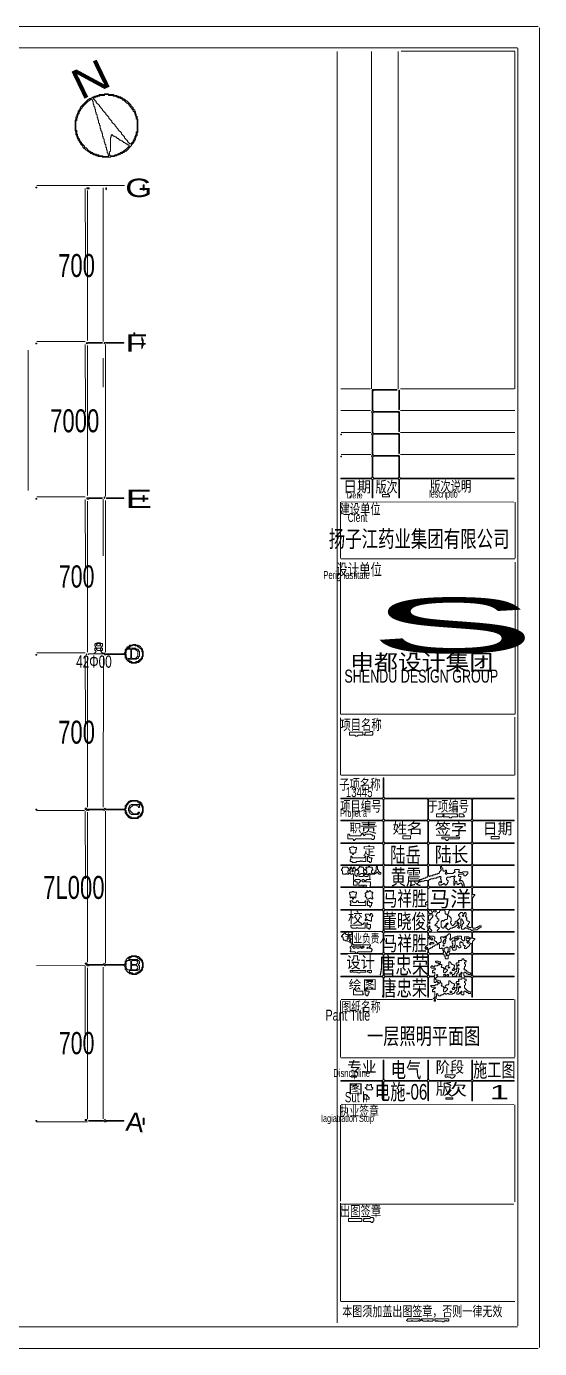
# Model space of a CAD drawing. Extents: x 67 to 3049, y 50 to 1736.
# Drawn here: x 2394 to 3049, y 50 to 1736 of the extents above; entities that cross this region are included whole.
import ezdxf

# ---------------------------------------------------------------- set-up
doc = ezdxf.new("R2010")
doc.units = 0
for name, color, linetype, lineweight in [('OCR_TEXT', 6, 'Continuous', 0), ('TEXT_FALLBACK_OUTLINE', 2, 'Continuous', 0), ('TRACE_CURVE', 6, 'Continuous', 0), ('TRACE_STRAIGHT', 5, 'Continuous', 0), ('TRACE_TEXT_SYMBOL', 6, 'Continuous', 0)]:
    doc.layers.add(name, color=color, linetype=linetype, lineweight=lineweight)
doc.styles.add('wqy-unicode', font='wqy-unicode.lff')

msp = doc.modelspace()

# ---------------------------------------------------------------- linework, layer by layer
at = {"layer": 'TEXT_FALLBACK_OUTLINE', "color": 2}
msp.add_lwpolyline([(2828, 634), (2828, 632), (2827, 631), (2826, 631), (2826, 630), (2827, 629), (2827, 628), (2826, 627), (2826, 626), (2827, 626), (2828, 625), (2828, 623), (2830, 623), (2831, 624), (2832, 624), (2833, 625), (2835, 623), (2836, 624), (2836, 625), (2835, 626), (2835, 630), (2836, 631), (2836, 632), (2834, 632), (2832, 634), (2830, 632)], close=True, dxfattribs=at)
at = {"layer": 'TRACE_CURVE', "color": 6}
for points in [[(2494, 1650), (2493, 1649), (2487, 1649), (2486, 1648), (2484, 1648), (2483, 1647), (2481, 1647), (2480, 1646), (2479, 1646), (2478, 1645), (2477, 1645), (2476, 1644), (2475, 1644), (2474, 1643), (2473, 1643), (2463, 1633), (2463, 1632), (2462, 1631), (2462, 1630), (2460, 1628), (2460, 1626), (2459, 1625), (2459, 1624), (2458, 1623), (2458, 1621), (2457, 1620), (2457, 1617), (2456, 1616), (2456, 1603), (2457, 1602), (2457, 1598), (2458, 1597), (2458, 1595), (2459, 1594), (2459, 1593), (2460, 1592), (2460, 1591), (2461, 1590), (2461, 1589), (2463, 1587), (2463, 1586), (2466, 1583), (2466, 1582), (2470, 1578), (2471, 1578), (2473, 1576), (2474, 1576), (2476, 1574), (2477, 1574), (2478, 1573), (2479, 1573), (2480, 1572), (2482, 1572), (2483, 1571), (2485, 1571), (2486, 1570), (2490, 1570), (2491, 1569), (2501, 1569), (2502, 1570), (2506, 1570), (2507, 1571), (2509, 1571), (2510, 1572)], [(2464, 1587), (2464, 1588), (2462, 1590), (2462, 1591), (2461, 1592), (2461, 1593), (2460, 1594), (2460, 1595), (2459, 1596), (2459, 1598), (2458, 1599), (2458, 1603), (2457, 1604), (2457, 1615), (2458, 1616), (2458, 1619), (2459, 1620), (2459, 1622), (2460, 1623), (2460, 1624), (2461, 1625), (2461, 1627), (2463, 1629), (2463, 1630), (2465, 1632), (2465, 1633), (2473, 1641), (2474, 1641), (2476, 1643)], [(2476, 1643), (2477, 1643), (2478, 1642), (2478, 1641), (2479, 1640), (2479, 1637), (2480, 1636), (2480, 1634), (2481, 1633), (2481, 1631), (2482, 1630), (2482, 1627), (2483, 1626), (2483, 1624), (2484, 1623), (2484, 1620), (2485, 1619), (2485, 1617), (2486, 1616), (2486, 1613), (2487, 1612), (2487, 1610), (2488, 1609), (2488, 1606), (2489, 1605), (2489, 1603), (2490, 1602), (2490, 1600), (2491, 1599), (2491, 1596), (2492, 1595), (2492, 1593), (2493, 1592), (2493, 1589), (2494, 1588), (2494, 1586), (2495, 1585), (2495, 1582), (2496, 1581), (2496, 1579), (2497, 1578), (2497, 1575), (2498, 1574), (2498, 1572), (2499, 1571), (2498, 1570), (2492, 1570), (2491, 1571), (2487, 1571), (2486, 1572), (2484, 1572), (2483, 1573), (2481, 1573), (2480, 1574), (2479, 1574), (2478, 1575), (2477, 1575), (2475, 1577), (2474, 1577), (2470, 1581), (2469, 1581), (2468, 1582), (2468, 1583), (2464, 1587)], [(2483, 1639), (2483, 1640), (2479, 1644), (2480, 1645), (2481, 1645), (2482, 1646), (2484, 1646), (2485, 1647), (2487, 1647), (2488, 1648), (2493, 1648)], [(2493, 1648), (2494, 1649), (2498, 1649), (2499, 1648), (2504, 1648), (2505, 1647), (2508, 1647), (2509, 1646), (2510, 1646), (2511, 1645), (2513, 1645), (2514, 1644), (2515, 1644), (2517, 1642), (2518, 1642), (2522, 1638), (2523, 1638), (2525, 1636), (2525, 1635), (2529, 1631), (2529, 1630), (2530, 1629), (2530, 1628), (2532, 1626), (2532, 1624), (2533, 1623), (2533, 1622), (2534, 1621), (2534, 1618), (2535, 1617), (2535, 1602), (2534, 1601), (2534, 1598), (2533, 1597), (2533, 1596), (2532, 1595), (2532, 1593), (2531, 1592), (2531, 1591), (2530, 1590), (2530, 1589), (2527, 1586), (2526, 1586), (2523, 1589), (2523, 1590), (2519, 1594), (2519, 1595), (2515, 1599), (2515, 1600), (2511, 1604), (2511, 1605), (2507, 1609), (2507, 1610), (2503, 1614), (2503, 1615), (2499, 1619), (2499, 1620), (2495, 1624), (2495, 1625), (2491, 1629), (2491, 1630), (2487, 1634), (2487, 1635), (2483, 1639)], [(2510, 1572), (2512, 1572), (2513, 1573), (2514, 1573), (2515, 1574), (2516, 1574), (2517, 1575), (2518, 1575), (2520, 1577), (2521, 1577), (2528, 1584), (2528, 1585), (2531, 1588), (2531, 1589), (2532, 1590), (2532, 1591), (2533, 1592), (2533, 1594), (2534, 1595), (2534, 1596), (2535, 1597), (2535, 1600), (2536, 1601), (2536, 1617), (2535, 1618), (2535, 1621), (2534, 1622), (2534, 1624), (2533, 1625), (2533, 1627), (2532, 1628), (2532, 1629), (2530, 1631), (2530, 1632), (2527, 1635), (2527, 1636), (2522, 1641), (2521, 1641), (2519, 1643), (2518, 1643), (2516, 1645), (2515, 1645), (2514, 1646), (2512, 1646), (2511, 1647), (2510, 1647), (2509, 1648), (2506, 1648), (2505, 1649), (2499, 1649), (2498, 1650), (2494, 1650)], [(2849, 778), (2849, 753), (2848, 752), (2795, 752), (2795, 751), (2848, 751), (2849, 750), (2849, 725), (2848, 724), (2795, 724), (2795, 723), (2848, 723), (2849, 722), (2849, 696), (2848, 695), (2795, 695), (2795, 694), (2848, 694), (2849, 693), (2849, 668), (2848, 667), (2795, 667), (2795, 666), (2818, 666), (2819, 665), (2819, 664), (2816, 661), (2814, 661), (2813, 662), (2813, 664), (2811, 664), (2811, 662), (2810, 661), (2809, 662), (2809, 664), (2807, 664), (2807, 663), (2808, 662), (2807, 661), (2806, 661), (2804, 663), (2804, 664), (2797, 664), (2797, 662), (2796, 661), (2796, 660), (2797, 659), (2797, 656), (2798, 655), (2801, 655), (2802, 656), (2803, 655), (2805, 655), (2806, 656), (2807, 656), (2808, 655), (2809, 655), (2810, 656), (2811, 655), (2811, 648), (2812, 647), (2811, 646), (2811, 641), (2816, 641)], [(3016, 752), (2851, 752), (2850, 753), (2850, 778), (2849, 778)], [(2963, 569), (2966, 572), (2966, 573), (2964, 573), (2963, 574), (2963, 580), (2964, 581), (3016, 581), (3016, 582), (2964, 582), (2963, 583), (2964, 584), (2969, 584), (2971, 586), (2972, 586), (2974, 588), (2974, 589), (2972, 589), (2971, 588), (2970, 588), (2969, 587), (2968, 587), (2967, 586), (2964, 586), (2963, 587), (2963, 608), (2964, 609), (3016, 609), (3016, 610), (2964, 610), (2963, 611), (2963, 625), (2966, 628), (2966, 629), (2964, 629), (2963, 630), (2963, 637), (2964, 638), (3016, 638), (3016, 639), (2964, 639), (2963, 640), (2963, 665), (2964, 666), (3016, 666), (3016, 667), (2964, 667), (2963, 668), (2963, 693), (2964, 694), (3016, 694), (3016, 695), (2964, 695), (2963, 696), (2963, 722), (2964, 723), (3016, 723), (3016, 724), (2964, 724), (2963, 725), (2963, 750), (2964, 751), (3016, 751), (3016, 752)], [(2816, 641), (2816, 645), (2814, 645), (2813, 646), (2813, 647), (2814, 648), (2819, 648), (2820, 647), (2820, 646), (2818, 644), (2818, 641), (2819, 640), (2818, 639), (2795, 639), (2795, 638), (2848, 638), (2849, 637), (2849, 611), (2848, 610), (2795, 610), (2795, 609), (2848, 609), (2849, 608), (2849, 583), (2848, 582), (2795, 582), (2795, 581), (2799, 581), (2800, 580), (2798, 578), (2797, 578), (2797, 577), (2796, 576), (2796, 575), (2797, 575), (2798, 574), (2798, 572), (2799, 571), (2800, 571), (2801, 570), (2803, 570), (2803, 572), (2804, 573), (2804, 574), (2805, 575), (2806, 575), (2807, 574), (2807, 573), (2808, 572), (2807, 571), (2806, 571), (2806, 570), (2807, 570), (2808, 569), (2808, 568), (2809, 567), (2809, 564), (2807, 562), (2807, 561), (2808, 560), (2808, 558), (2807, 557), (2807, 556), (2813, 556)], [(2920, 651), (2921, 652), (2922, 652), (2923, 651), (2922, 650), (2922, 649), (2923, 648), (2923, 646), (2922, 645), (2921, 645), (2920, 644), (2920, 642), (2921, 641), (2923, 641), (2924, 642), (2925, 642), (2926, 643), (2927, 643), (2928, 642), (2928, 641), (2929, 641), (2931, 643), (2931, 644), (2932, 645), (2932, 647), (2931, 647), (2930, 648), (2930, 650), (2931, 651), (2935, 651), (2936, 652), (2939, 652), (2940, 651), (2939, 650), (2939, 649), (2940, 648), (2940, 647), (2939, 646), (2939, 641), (2940, 641), (2940, 642), (2941, 643), (2941, 645), (2942, 646), (2943, 645), (2943, 643), (2944, 642), (2945, 642), (2946, 643), (2947, 643), (2948, 644), (2950, 642), (2950, 641), (2951, 640), (2950, 639), (2908, 639), (2907, 640), (2907, 647), (2908, 648), (2909, 648), (2910, 649), (2913, 649), (2914, 650), (2917, 650)], [(2917, 650), (2918, 651), (2920, 651)], [(2919, 582), (2918, 583), (2921, 586), (2920, 587), (2919, 587), (2918, 588), (2918, 589), (2916, 589), (2915, 590), (2918, 593), (2918, 594), (2920, 596), (2920, 598), (2919, 598), (2918, 599), (2918, 600), (2916, 602), (2917, 603), (2917, 604), (2919, 606), (2921, 606), (2921, 608)], [(2921, 608), (2922, 609), (2927, 609), (2928, 608), (2928, 605), (2929, 604), (2930, 604), (2932, 602), (2931, 601), (2931, 598), (2930, 597), (2928, 597), (2926, 595), (2925, 596), (2924, 596), (2924, 595), (2923, 594), (2923, 588), (2925, 586), (2926, 586), (2927, 587), (2927, 588), (2928, 589), (2929, 588), (2929, 586), (2930, 586), (2932, 584), (2933, 584), (2935, 586), (2937, 586), (2938, 587), (2939, 587), (2940, 588), (2941, 588), (2943, 590), (2944, 590), (2945, 589), (2945, 588), (2944, 587), (2945, 586), (2946, 586), (2947, 587), (2947, 589), (2948, 590), (2948, 597), (2949, 598), (2950, 597), (2950, 596), (2951, 595), (2951, 594), (2952, 593), (2950, 591), (2950, 589), (2949, 588), (2949, 585), (2952, 585), (2954, 587), (2955, 586), (2957, 586), (2958, 585), (2960, 585), (2962, 583), (2961, 582), (2919, 582)], [(2916, 494), (2915, 495), (2917, 497), (2916, 498), (2917, 499), (2917, 502), (2918, 503), (2919, 502), (2919, 501), (2920, 500), (2922, 500), (2923, 501), (2925, 501), (2927, 503), (2928, 503), (2929, 502), (2930, 502), (2931, 503), (2932, 503), (2933, 502), (2937, 502), (2938, 503), (2939, 503), (2941, 505), (2941, 506), (2942, 507), (2943, 507), (2943, 509), (2942, 510), (2943, 511), (2945, 511), (2946, 510), (2945, 509), (2945, 506), (2943, 504), (2943, 502), (2946, 502), (2946, 503), (2947, 504), (2950, 501), (2952, 501), (2952, 505), (2953, 506), (2954, 506), (2956, 504), (2957, 504), (2958, 503), (2961, 503), (2962, 502), (2962, 498), (2963, 498), (2963, 523), (2964, 524), (3016, 524), (3016, 525), (2964, 525), (2963, 526), (2963, 552), (2964, 553), (3016, 553), (3016, 554), (2964, 554), (2963, 555), (2963, 569)], [(2813, 556), (2814, 555), (2813, 554), (2795, 554), (2795, 553), (2803, 553), (2804, 554), (2818, 554), (2819, 553), (2848, 553), (2849, 552), (2849, 526), (2848, 525), (2795, 525), (2795, 524), (2848, 524), (2849, 523), (2849, 498), (2850, 498), (2850, 523), (2851, 524), (2905, 524), (2906, 523), (2906, 498), (2907, 498), (2907, 523), (2908, 524), (2914, 524), (2915, 523), (2915, 522), (2914, 521), (2914, 517), (2916, 517), (2917, 518), (2918, 518), (2919, 517), (2920, 517), (2921, 516), (2920, 515), (2919, 515), (2918, 514), (2916, 514), (2915, 513), (2910, 513), (2910, 512), (2911, 511), (2915, 511), (2916, 510), (2915, 509), (2914, 509), (2913, 508), (2912, 508), (2912, 505), (2913, 505), (2914, 506), (2915, 505), (2915, 498), (2914, 497), (2913, 497), (2915, 495), (2914, 494), (2914, 493), (2916, 493), (2916, 494)], [(2907, 552), (2908, 553), (2926, 553), (2927, 552), (2927, 551), (2928, 550), (2928, 548), (2929, 547), (2932, 547), (2932, 551), (2934, 553), (2961, 553), (2962, 552), (2962, 529), (2961, 528), (2960, 529), (2959, 529), (2958, 530), (2957, 530), (2956, 531), (2956, 532), (2955, 532), (2954, 533), (2953, 533), (2952, 534), (2953, 535), (2953, 537), (2954, 538), (2954, 540), (2953, 541), (2953, 542), (2954, 543), (2955, 543), (2955, 545), (2953, 545), (2952, 546), (2952, 547), (2950, 547), (2950, 546), (2949, 545), (2945, 545), (2945, 544), (2946, 543), (2945, 542), (2943, 542), (2942, 541), (2942, 539), (2943, 539), (2944, 538), (2943, 537), (2943, 535), (2942, 534), (2940, 534), (2939, 535), (2939, 536), (2940, 537), (2940, 539), (2939, 539), (2938, 540), (2937, 540), (2934, 543), (2933, 543), (2933, 539), (2932, 538)], [(2932, 538), (2930, 538), (2928, 536), (2928, 535), (2927, 534), (2926, 535), (2926, 536), (2924, 536), (2923, 537), (2924, 538), (2924, 540), (2922, 540), (2921, 541), (2922, 542), (2922, 543), (2920, 543), (2919, 544), (2916, 544), (2916, 543), (2917, 542), (2919, 542), (2921, 540), (2920, 539), (2919, 539), (2918, 538), (2915, 538), (2914, 537), (2913, 537), (2912, 538), (2911, 538), (2910, 537), (2910, 536), (2911, 535), (2915, 535), (2916, 534), (2915, 533), (2914, 533), (2913, 532), (2912, 532), (2912, 529), (2913, 529), (2914, 530), (2915, 529), (2915, 526), (2914, 525), (2908, 525), (2907, 526), (2907, 552)]]:
    msp.add_lwpolyline(points, dxfattribs=at)
for points in [[(2502, 1597), (2503, 1598), (2505, 1596), (2506, 1596), (2507, 1595), (2508, 1595), (2510, 1593), (2511, 1593), (2513, 1591), (2514, 1591), (2515, 1590), (2516, 1590), (2518, 1588), (2519, 1588), (2521, 1586), (2522, 1586), (2523, 1585), (2524, 1585), (2525, 1584), (2525, 1583), (2520, 1578), (2519, 1578), (2517, 1576), (2516, 1576), (2515, 1575), (2514, 1575), (2513, 1574), (2512, 1574), (2511, 1573), (2510, 1573), (2509, 1572), (2507, 1572), (2506, 1571), (2501, 1571), (2500, 1572), (2500, 1576), (2501, 1577), (2501, 1594), (2502, 1595)], [(2836, 1273), (2835, 1272), (2835, 1247), (2836, 1246), (2834, 1244), (2835, 1243), (2835, 1219), (2836, 1218), (2834, 1216), (2835, 1215), (2835, 1191), (2836, 1190), (2834, 1188), (2835, 1187), (2835, 1161), (2834, 1160), (2795, 1160), (2795, 1159), (2834, 1159), (2835, 1158), (2835, 1135), (2836, 1135), (2836, 1158), (2837, 1159), (2868, 1159), (2869, 1158), (2869, 1135), (2870, 1135), (2870, 1158), (2871, 1159), (3016, 1159), (3016, 1160), (2871, 1160), (2870, 1161), (2870, 1188), (2869, 1189), (2837, 1189), (2836, 1190), (2836, 1215), (2837, 1216), (2868, 1216), (2869, 1215), (2869, 1191), (2870, 1192), (2870, 1216), (2869, 1217), (2837, 1217), (2836, 1218), (2836, 1243), (2837, 1244), (2868, 1244), (2869, 1243), (2869, 1219), (2870, 1220), (2870, 1244), (2869, 1245), (2837, 1245), (2836, 1246), (2836, 1271), (2837, 1272), (2867, 1272), (2866, 1273)], [(2836, 1187), (2837, 1188), (2868, 1188), (2869, 1187), (2869, 1161), (2868, 1160), (2837, 1160), (2836, 1161)], [(2850, 750), (2851, 751), (2905, 751), (2906, 750), (2906, 725), (2905, 724), (2851, 724), (2850, 725)], [(2907, 750), (2908, 751), (2961, 751), (2962, 750), (2962, 725), (2961, 724), (2908, 724), (2907, 725)], [(2850, 722), (2851, 723), (2905, 723), (2906, 722), (2906, 696), (2905, 695), (2851, 695), (2850, 696)], [(2907, 722), (2908, 723), (2961, 723), (2962, 722), (2962, 696), (2961, 695), (2908, 695), (2907, 696)], [(2850, 693), (2851, 694), (2905, 694), (2906, 693), (2906, 668), (2905, 667), (2851, 667), (2850, 668)], [(2907, 693), (2908, 694), (2961, 694), (2962, 693), (2962, 668), (2961, 667), (2908, 667), (2907, 668)], [(2804, 659), (2805, 660), (2806, 660), (2807, 659), (2807, 657), (2806, 656), (2805, 656), (2804, 657)], [(2809, 659), (2810, 660), (2811, 659), (2810, 658)], [(2813, 659), (2814, 660), (2817, 660), (2818, 659), (2818, 657), (2817, 656), (2816, 656), (2816, 653), (2815, 652), (2813, 654)], [(2820, 665), (2821, 666), (2830, 666), (2831, 665), (2830, 664), (2827, 664), (2827, 663), (2828, 662), (2827, 661), (2825, 661), (2824, 662), (2824, 663), (2823, 664), (2821, 664)], [(2824, 660), (2825, 661), (2826, 660), (2827, 660), (2828, 659), (2828, 657), (2826, 655), (2825, 656), (2825, 657), (2824, 658)], [(2841, 665), (2842, 666), (2848, 666), (2849, 665), (2849, 640), (2848, 639), (2833, 639), (2832, 640), (2833, 641), (2833, 645), (2827, 645), (2826, 646), (2828, 648), (2833, 648), (2832, 649), (2832, 654), (2833, 655), (2838, 655), (2839, 656), (2840, 656), (2840, 657), (2841, 658), (2844, 655), (2846, 655), (2846, 657), (2845, 657), (2843, 659), (2843, 660), (2842, 661), (2842, 664)], [(2831, 665), (2832, 666), (2840, 666), (2841, 665), (2840, 664), (2840, 660), (2839, 659), (2839, 658), (2837, 656), (2835, 656), (2834, 657), (2834, 659), (2835, 660), (2836, 660), (2836, 661), (2835, 662), (2835, 664), (2832, 664)], [(2850, 665), (2851, 666), (2905, 666), (2906, 665), (2906, 652), (2905, 651), (2904, 651), (2903, 650), (2901, 650), (2900, 649), (2899, 649), (2898, 648), (2896, 648), (2895, 647), (2895, 646), (2896, 645), (2897, 645), (2898, 646), (2901, 646), (2902, 647), (2905, 647), (2906, 646), (2906, 640), (2905, 639), (2851, 639), (2850, 640)], [(2907, 665), (2908, 666), (2921, 666), (2922, 665), (2922, 662), (2923, 661), (2923, 660), (2921, 658), (2921, 657), (2920, 656), (2919, 656), (2918, 655), (2916, 655), (2915, 654), (2913, 654), (2912, 653), (2909, 653), (2908, 652), (2907, 653)], [(2923, 665), (2924, 666), (2961, 666), (2962, 665), (2962, 640), (2961, 639), (2953, 639), (2952, 640), (2953, 641), (2952, 642), (2952, 643), (2951, 644), (2951, 645), (2950, 646), (2950, 647), (2948, 647), (2947, 648), (2947, 649), (2948, 650), (2948, 652), (2946, 652), (2945, 653), (2945, 654), (2946, 655), (2950, 655), (2951, 656), (2952, 655), (2952, 653), (2954, 653), (2957, 656), (2957, 658), (2951, 658), (2950, 657), (2946, 657), (2945, 658), (2946, 659), (2946, 661), (2941, 661), (2940, 660), (2940, 659), (2941, 658), (2940, 657), (2939, 657), (2938, 656), (2931, 656), (2930, 657), (2930, 660), (2929, 660), (2928, 659), (2926, 659), (2925, 660), (2925, 662), (2924, 663), (2924, 664)], [(2820, 655), (2821, 656), (2823, 656), (2824, 655), (2824, 653), (2823, 652), (2819, 652), (2818, 653), (2818, 654), (2819, 655)], [(2820, 640), (2821, 641), (2823, 641), (2824, 640), (2823, 639), (2821, 639)], [(2822, 647), (2823, 648), (2824, 648), (2826, 646), (2825, 645), (2823, 645), (2822, 646)], [(2824, 640), (2825, 641), (2827, 641), (2828, 640), (2827, 639), (2825, 639)], [(2825, 654), (2826, 655), (2827, 654), (2828, 655), (2829, 655), (2830, 654), (2830, 653), (2829, 652), (2826, 652), (2825, 653)], [(2830, 655), (2831, 656), (2832, 656), (2833, 655), (2832, 654), (2831, 654)], [(2922, 645), (2923, 646), (2924, 645), (2923, 644)], [(2928, 656), (2929, 657), (2930, 657), (2931, 656), (2930, 655), (2929, 655)], [(2939, 652), (2940, 653), (2941, 652), (2940, 651)], [(2946, 647), (2947, 648), (2948, 647), (2947, 646)], [(2850, 637), (2851, 638), (2905, 638), (2906, 637), (2906, 621), (2904, 619), (2903, 619), (2903, 616), (2905, 616), (2906, 615), (2906, 611), (2905, 610), (2851, 610), (2850, 611)], [(2908, 638), (2961, 638), (2962, 637), (2962, 611), (2961, 610), (2907, 610), (2906, 611), (2906, 636)], [(2850, 608), (2851, 609), (2905, 609), (2906, 608), (2906, 591), (2905, 590), (2905, 588), (2906, 587), (2906, 583), (2905, 582), (2851, 582), (2850, 583)], [(2907, 608), (2908, 609), (2910, 609), (2911, 608), (2911, 607), (2912, 606), (2911, 605), (2908, 605), (2907, 606)], [(2913, 608), (2914, 609), (2916, 609), (2917, 608), (2916, 607), (2914, 607)], [(2933, 608), (2934, 609), (2961, 609), (2962, 608), (2962, 588), (2961, 587), (2959, 587), (2958, 588), (2957, 588), (2956, 589), (2958, 591), (2958, 592), (2959, 593), (2959, 594), (2958, 595), (2957, 595), (2956, 596), (2956, 597), (2955, 598), (2956, 599), (2956, 600), (2955, 600), (2954, 601), (2954, 602), (2955, 603), (2955, 605), (2954, 606), (2953, 606), (2953, 605), (2952, 604), (2950, 606), (2948, 606), (2945, 603), (2945, 602), (2946, 602), (2947, 601), (2947, 599), (2943, 595), (2942, 595), (2941, 594), (2941, 592), (2938, 589), (2936, 591), (2936, 592), (2935, 593), (2935, 594), (2936, 595), (2936, 599), (2933, 602), (2932, 602), (2931, 603), (2932, 604), (2932, 605), (2933, 606)], [(2907, 602), (2908, 603), (2912, 603), (2913, 602), (2912, 601), (2912, 600), (2908, 596), (2907, 597)], [(2907, 593), (2908, 594), (2909, 593), (2908, 592)], [(2929, 591), (2930, 592), (2931, 591), (2930, 590)], [(2930, 592), (2931, 593), (2932, 592), (2931, 591)], [(2943, 593), (2944, 594), (2945, 593), (2944, 592)], [(2944, 592), (2945, 593), (2946, 592), (2945, 591)], [(2950, 602), (2951, 603), (2952, 602), (2951, 601)], [(2801, 580), (2802, 581), (2808, 581), (2809, 580), (2809, 578), (2808, 577), (2806, 577), (2805, 576), (2804, 577), (2804, 578), (2802, 578), (2801, 579)], [(2810, 581), (2811, 582), (2847, 582), (2849, 580), (2849, 555), (2848, 554), (2817, 554), (2816, 555), (2817, 556), (2834, 556), (2834, 557), (2835, 558), (2835, 559), (2833, 561), (2832, 560), (2831, 561), (2831, 562), (2832, 563), (2833, 563), (2833, 565), (2811, 565), (2810, 566)], [(2850, 580), (2851, 581), (2905, 581), (2906, 580), (2906, 565), (2904, 563), (2903, 563), (2903, 562), (2902, 561), (2904, 559), (2905, 560), (2906, 559), (2906, 555), (2905, 554), (2851, 554), (2850, 555)], [(2907, 588), (2908, 589), (2909, 588), (2908, 587)], [(2907, 585), (2908, 586), (2911, 583), (2910, 582), (2908, 582), (2907, 583)], [(2907, 580), (2908, 581), (2961, 581), (2962, 580), (2962, 574), (2961, 573), (2960, 574), (2959, 574), (2958, 575), (2953, 575), (2953, 571), (2952, 570), (2951, 570), (2948, 573), (2949, 574), (2949, 576), (2944, 576), (2943, 575), (2941, 575), (2940, 574), (2938, 574), (2935, 571), (2934, 572), (2934, 573), (2935, 574), (2935, 578), (2934, 579), (2933, 579), (2930, 576), (2928, 576), (2926, 574), (2925, 575), (2923, 575), (2922, 574), (2922, 573), (2923, 572), (2923, 569), (2922, 568), (2921, 568), (2920, 567), (2918, 567), (2917, 568), (2917, 569), (2916, 569), (2914, 571), (2914, 572), (2915, 573), (2915, 575), (2914, 575), (2913, 576), (2908, 576), (2907, 577)], [(2907, 574), (2908, 575), (2909, 574), (2909, 573), (2908, 572), (2907, 573)], [(2909, 573), (2910, 574), (2911, 574), (2912, 573), (2912, 572), (2911, 571)], [(2928, 589), (2929, 590), (2930, 589), (2929, 588)], [(2928, 574), (2929, 575), (2930, 574), (2929, 573)], [(2943, 573), (2944, 574), (2945, 574), (2946, 573), (2945, 572), (2944, 572)], [(2955, 573), (2956, 574), (2957, 573), (2959, 573), (2960, 572), (2958, 570), (2956, 570), (2955, 571)], [(2810, 562), (2811, 563), (2820, 563), (2821, 562), (2820, 561), (2818, 561), (2817, 560), (2816, 561), (2813, 561), (2812, 560)], [(2821, 561), (2822, 562), (2823, 561), (2822, 560)], [(2822, 562), (2823, 563), (2824, 563), (2825, 562), (2824, 561), (2823, 561)], [(2828, 561), (2829, 562), (2830, 561), (2829, 560)], [(2904, 561), (2905, 562), (2906, 561), (2905, 560)], [(2918, 565), (2919, 566), (2920, 566), (2921, 565), (2921, 560), (2923, 560), (2924, 561), (2925, 560), (2925, 558), (2926, 557), (2926, 555), (2925, 554), (2908, 554), (2907, 555), (2907, 559), (2908, 560), (2909, 560), (2910, 561), (2911, 561), (2913, 563), (2914, 563), (2916, 565)], [(2908, 566), (2909, 567), (2910, 566), (2909, 565)], [(2909, 567), (2910, 568), (2913, 568), (2914, 567), (2913, 566), (2910, 566)], [(2928, 572), (2929, 571), (2929, 570), (2928, 569), (2928, 567), (2927, 566), (2925, 568), (2926, 569), (2926, 570)], [(2925, 564), (2926, 565), (2927, 564), (2926, 563)], [(2929, 561), (2930, 562), (2931, 562), (2932, 561), (2932, 557), (2931, 556), (2931, 555), (2930, 554), (2929, 554), (2928, 555), (2928, 556), (2927, 557), (2927, 560), (2928, 561)], [(2947, 568), (2948, 569), (2949, 568), (2950, 568), (2951, 567), (2951, 565), (2952, 564), (2953, 564), (2954, 563), (2953, 562), (2953, 560), (2955, 560), (2959, 564), (2959, 565), (2961, 567), (2962, 566), (2962, 555), (2961, 554), (2934, 554), (2933, 555), (2933, 556), (2934, 557), (2934, 562), (2935, 563), (2937, 561), (2937, 560), (2938, 559), (2938, 558), (2941, 558), (2942, 559), (2942, 563), (2943, 564), (2946, 561), (2947, 561), (2948, 562), (2948, 563), (2947, 564)], [(2937, 569), (2938, 570), (2940, 570), (2941, 569), (2941, 565), (2940, 564), (2940, 562), (2939, 561), (2938, 562), (2938, 563), (2937, 564), (2938, 565), (2938, 566), (2937, 567)], [(2940, 572), (2941, 573), (2943, 573), (2944, 572), (2943, 571), (2941, 571)], [(2956, 568), (2957, 569), (2958, 569), (2959, 568), (2958, 567), (2957, 567)], [(2850, 552), (2851, 553), (2905, 553), (2906, 552), (2906, 526), (2905, 525), (2851, 525), (2850, 526)], [(2929, 552), (2930, 553), (2931, 552), (2930, 551)], [(2944, 539), (2945, 540), (2946, 539), (2945, 538)], [(2918, 524), (2949, 524), (2950, 523), (2950, 522), (2949, 521), (2945, 521), (2945, 520), (2946, 519), (2945, 518), (2943, 518), (2942, 517), (2942, 515), (2943, 515), (2944, 514), (2943, 513), (2943, 511), (2942, 510), (2940, 510), (2939, 511), (2939, 512), (2940, 513), (2940, 515), (2939, 515), (2938, 516), (2937, 516), (2934, 519), (2933, 519), (2933, 515), (2932, 514), (2930, 514), (2928, 512), (2928, 511), (2927, 510), (2925, 512), (2924, 512), (2923, 513), (2924, 514), (2924, 516), (2923, 516), (2922, 517), (2922, 519), (2920, 519), (2919, 520), (2917, 520), (2916, 521), (2916, 522)], [(2917, 526), (2918, 527), (2919, 526), (2918, 525)], [(2927, 534), (2928, 535), (2929, 534), (2930, 534), (2931, 533), (2931, 532), (2928, 529), (2927, 529), (2926, 530), (2926, 532), (2927, 533)], [(2926, 526), (2927, 527), (2928, 527), (2929, 526), (2928, 525), (2927, 525)], [(2930, 526), (2931, 527), (2932, 527), (2933, 526), (2932, 525), (2931, 525)], [(2932, 536), (2933, 537), (2934, 536), (2933, 535)], [(2934, 529), (2935, 530), (2936, 530), (2937, 529), (2936, 528), (2935, 528)], [(2942, 534), (2943, 535), (2945, 535), (2946, 534), (2945, 533), (2945, 530), (2943, 528), (2943, 526), (2942, 525), (2938, 525), (2937, 526), (2938, 527), (2939, 527), (2941, 529), (2941, 530), (2942, 531), (2943, 531), (2943, 533)], [(2939, 535), (2940, 534), (2940, 533), (2939, 532), (2938, 532), (2937, 533)], [(2946, 527), (2947, 528), (2949, 526), (2948, 525), (2947, 525), (2946, 526)], [(2948, 529), (2949, 530), (2950, 529), (2949, 528)], [(2952, 529), (2953, 530), (2954, 530), (2956, 528), (2957, 528), (2958, 527), (2960, 527), (2961, 528), (2962, 527), (2962, 526), (2961, 525), (2953, 525), (2952, 526)], [(2952, 523), (2953, 524), (2961, 524), (2962, 523), (2962, 505), (2961, 504), (2960, 505), (2959, 505), (2958, 506), (2957, 506), (2953, 510), (2953, 513), (2954, 514), (2954, 516), (2953, 517), (2953, 518), (2954, 519), (2955, 519), (2955, 521), (2953, 521), (2952, 522)], [(2927, 510), (2928, 511), (2929, 510), (2930, 510), (2931, 509), (2931, 508), (2928, 505), (2927, 505), (2926, 506), (2926, 508), (2927, 509)], [(2934, 505), (2935, 506), (2936, 506), (2937, 505), (2936, 504), (2935, 504)], [(2939, 511), (2940, 510), (2940, 509), (2939, 508), (2938, 508), (2937, 509)], [(2944, 515), (2945, 516), (2946, 515), (2945, 514)], [(2946, 511), (2947, 512), (2948, 511), (2947, 510)], [(2948, 505), (2949, 506), (2950, 505), (2949, 504)]]:
    msp.add_lwpolyline(points, close=True, dxfattribs=at)
at = {"layer": 'TRACE_STRAIGHT', "color": 5}
for p, q in [((68.1, 1735.9), (3046.9, 1735.9)), ((3048.6, 1734.1), (3048.6, 51.6)), ((138.1, 1708.7), (3020.6, 1708.7)), ((2790.4, 1704.1), (2790.4, 82.9)), ((2834, 1704), (2834, 1274)), ((2868, 1704), (2868, 1274)), ((2871.9, 1704.5), (3016.9, 1704.5)), ((3017, 1704), (3017, 1274)), ((3021, 1708), (3021, 79)), ((2407, 1533), (2519, 1533)), ((2469, 1529.1), (2469.1, 1442.9)), ((2471.7, 1335.4), (2471.7, 1526.6)), ((2492, 1530), (2492, 1334)), ((2407, 1334), (2469, 1334)), ((2395.9, 1322.9), (2395.9, 1144.1)), ((2469, 1330.4), (2469.1, 1244.1)), ((2471.7, 1137.9), (2471.7, 1329.1)), ((2494.7, 1330.4), (2494.7, 1136.6)), ((2492, 1313), (2492, 1276)), ((2795, 1274), (2833, 1274)), ((2871, 1274), (3016, 1274)), ((2795, 1246), (2833, 1246)), ((2871, 1246), (3017, 1246)), ((2795.6, 1218.1), (2833.1, 1218.1)), ((2871, 1218), (3017, 1218)), ((2795.6, 1189.9), (2833.1, 1189.9)), ((2871, 1190), (3017, 1190)), ((2407, 1136), (2469, 1136)), ((2469, 1132.9), (2469.1, 1046.6)), ((2471.7, 937.9), (2471.7, 1130.4)), ((2492, 1133), (2492, 1061)), ((2494.7, 937.9), (2494.7, 1131.6)), ((2795.6, 1129.6), (3015.6, 1129.5)), ((2794.4, 1057.9), (2794.4, 1129.1)), ((3017.3, 1057.9), (3017.3, 1129.1)), ((2794.4, 859.1), (2794.4, 1052.9)), ((2795, 1057), (3017, 1057)), ((3017.3, 859.1), (3017.3, 1052.9)), ((2407, 937), (2469, 937)), ((2469, 932.9), (2469.1, 847.9)), ((2471.7, 740.4), (2471.7, 932.9)), ((2492, 740.4), (2492.1, 932.9)), ((2794.4, 854.1), (2794.4, 781.6)), ((2795, 859), (3017, 859)), ((3017, 855), (3017, 781)), ((2795, 781), (3016, 781)), ((2406.9, 736.3), (2468.1, 736.3)), ((2469, 735.4), (2469.1, 649.1)), ((2471.7, 734.1), (2471.7, 542.9)), ((2494.7, 735.4), (2494.7, 541.6)), ((2406.9, 538.3), (2468.1, 538.4)), ((2469, 537.9), (2469, 451.6)), ((2471.7, 535.4), (2471.7, 342.9)), ((2492, 342.9), (2492, 536.6)), ((2794.4, 494.1), (2794.4, 421.6)), ((2795.6, 495.2), (2911.9, 495.1)), ((2918.1, 495.1), (3015.6, 495.1)), ((3017, 495), (3017, 422)), ((2795, 421), (3017, 421)), ((2794.4, 360.4), (2794.4, 237.9)), ((2795.6, 361.6), (3015.6, 361.5)), ((3017, 361), (3017, 237)), ((2406.9, 339.3), (2471.9, 339.2)), ((2794.4, 235.4), (2794.4, 110.4)), ((2795.6, 234.4), (3015.6, 234.3)), ((2795, 110), (3017, 110)), ((93.1, 77.7), (3020.6, 77.7)), ((68.1, 50.1), (3046.9, 50.1))]:
    msp.add_line(p, q, dxfattribs=at)
at = {"layer": 'TRACE_TEXT_SYMBOL', "color": 6}
for points in [[(2406, 1531), (2407, 1531), (2407, 1530), (2406, 1530)], [(2471, 1530), (2474, 1530), (2474, 1529), (2471, 1529)], [(2495, 1530), (2496, 1530), (2496, 1528), (2495, 1528)], [(2543, 1534), (2544, 1534), (2544, 1527), (2543, 1527)], [(2406, 1332), (2407, 1332), (2407, 1331), (2406, 1331)], [(2471, 1333), (2470, 1332), (2471, 1331), (2472, 1332), (2491, 1332), (2490, 1333), (2473, 1333), (2472, 1332)], [(2494, 1333), (2493, 1332), (2493, 1331), (2495, 1333), (2496, 1332), (2518, 1332), (2518, 1333)], [(2531, 1345), (2532, 1345), (2532, 1344), (2531, 1344)], [(2541, 1340), (2541, 1336), (2542, 1335), (2542, 1330), (2541, 1329), (2541, 1325), (2541, 1326), (2542, 1327), (2542, 1328), (2543, 1329), (2543, 1336), (2542, 1337), (2542, 1338), (2541, 1339)], [(2869, 1272), (2869, 1247), (2870, 1248), (2870, 1272)], [(2795, 1216), (2796, 1216), (2796, 1215), (2795, 1215)], [(2795, 1188), (2796, 1188), (2796, 1187), (2795, 1187)], [(2406, 1134), (2407, 1134), (2407, 1133), (2406, 1133)], [(2471, 1135), (2471, 1134), (2472, 1133), (2473, 1133), (2474, 1134), (2490, 1134), (2491, 1135)], [(2493, 1136), (2493, 1135), (2494, 1134), (2494, 1135)], [(2496, 1135), (2496, 1134), (2518, 1134), (2518, 1135)], [(2543, 1138), (2544, 1138), (2544, 1130), (2543, 1130)], [(2807, 1137), (2808, 1137), (2808, 1135), (2807, 1135)], [(2818, 1139), (2819, 1139), (2819, 1138), (2818, 1138)], [(2855, 1141), (2855, 1140), (2854, 1139), (2848, 1139), (2848, 1136), (2857, 1136), (2857, 1138), (2856, 1139), (2856, 1140)], [(2485, 949), (2487, 949), (2489, 947), (2488, 946), (2484, 946), (2483, 947)], [(2529, 946), (2530, 947), (2532, 947), (2533, 946), (2535, 946), (2536, 945), (2537, 945), (2541, 941), (2541, 939), (2542, 938), (2542, 933), (2541, 932), (2541, 931), (2536, 926), (2534, 926), (2533, 925), (2529, 925), (2528, 926), (2527, 926), (2526, 927), (2525, 927), (2524, 928), (2525, 929), (2534, 929), (2535, 930), (2536, 930), (2537, 931), (2537, 932), (2538, 933), (2538, 939), (2537, 940), (2537, 941), (2536, 942), (2534, 942), (2533, 943), (2526, 943), (2525, 944), (2527, 946)], [(2406, 935), (2407, 935), (2407, 934), (2406, 934)], [(2471, 936), (2470, 935), (2471, 935)], [(2483, 942), (2484, 943), (2488, 943), (2489, 942), (2489, 941), (2488, 940), (2485, 940)], [(2523, 942), (2526, 942), (2527, 941), (2527, 931), (2526, 930), (2524, 930), (2523, 929), (2522, 930), (2522, 931), (2521, 932), (2521, 935), (2520, 936), (2521, 937), (2521, 940)], [(2523, 943), (2524, 944), (2525, 943), (2524, 942)], [(2528, 941), (2529, 942), (2532, 942), (2533, 941), (2534, 941), (2536, 939), (2536, 933), (2533, 930), (2529, 930), (2528, 931)], [(2806, 836), (2806, 832), (2813, 832), (2814, 831), (2816, 831), (2817, 832), (2823, 832), (2823, 836)], [(2833, 837), (2832, 836), (2826, 836), (2826, 834), (2825, 833), (2825, 832), (2835, 832), (2836, 833), (2836, 836), (2835, 837)], [(2527, 749), (2526, 748), (2525, 748), (2521, 744), (2521, 743), (2520, 742), (2520, 739), (2519, 738), (2495, 738), (2494, 739), (2492, 737), (2491, 738), (2473, 738), (2472, 737), (2470, 739), (2469, 739), (2469, 738), (2471, 736), (2472, 737), (2473, 736), (2474, 737), (2492, 737), (2493, 736), (2495, 738), (2496, 737), (2519, 737), (2520, 736), (2520, 733), (2521, 732), (2521, 731), (2525, 727), (2526, 727), (2527, 726), (2536, 726), (2538, 728), (2539, 728), (2541, 730), (2541, 731), (2542, 732), (2542, 733), (2543, 734), (2543, 741), (2542, 742), (2542, 743), (2541, 744), (2541, 745), (2539, 747), (2538, 747), (2537, 748), (2536, 748), (2535, 749)], [(2406, 738), (2407, 738), (2407, 737), (2406, 737)], [(2917, 732), (2917, 728), (2924, 728), (2925, 729), (2926, 728), (2933, 728), (2934, 727), (2936, 727), (2937, 728), (2944, 728), (2944, 730), (2943, 731), (2944, 732)], [(2925, 730), (2926, 731), (2927, 730), (2926, 729)], [(2946, 732), (2946, 728), (2952, 728), (2953, 729), (2951, 731), (2951, 732)], [(2804, 706), (2804, 700), (2810, 700), (2811, 699), (2811, 698), (2812, 698), (2814, 700), (2834, 700), (2835, 699), (2837, 699), (2837, 700), (2838, 701), (2838, 704), (2836, 704), (2835, 705), (2834, 705), (2833, 706), (2826, 706), (2826, 705), (2825, 704), (2824, 705), (2824, 706), (2821, 706), (2821, 705), (2820, 704), (2807, 704), (2806, 705), (2806, 706)], [(2874, 704), (2874, 700), (2884, 700), (2884, 704)], [(2924, 702), (2924, 700), (2928, 700), (2930, 698), (2931, 698), (2933, 700), (2946, 700), (2946, 701), (2947, 702)], [(2987, 703), (2987, 700), (2997, 700), (2997, 703)], [(2809, 690), (2808, 689), (2807, 689), (2806, 688), (2806, 687), (2807, 686), (2807, 682), (2809, 682), (2810, 681), (2810, 680), (2811, 680), (2811, 681), (2812, 682), (2814, 682), (2814, 686), (2815, 687), (2815, 689), (2812, 689), (2811, 690)], [(2808, 678), (2808, 674), (2807, 673), (2807, 671), (2809, 671), (2810, 670), (2814, 670), (2815, 671), (2819, 671), (2820, 672), (2821, 671), (2822, 672), (2823, 671), (2827, 671), (2827, 678), (2826, 678), (2826, 677), (2825, 676), (2810, 676), (2809, 677), (2809, 678)], [(2829, 678), (2829, 672), (2830, 671), (2831, 671), (2832, 670), (2833, 670), (2834, 671), (2834, 674), (2835, 675), (2834, 676), (2832, 676), (2830, 678)], [(2810, 633), (2809, 632), (2807, 632), (2806, 631), (2806, 630), (2807, 629), (2807, 625), (2808, 625), (2809, 626), (2810, 625), (2810, 623), (2811, 623), (2811, 625), (2812, 626), (2813, 625), (2814, 625), (2814, 629), (2815, 630), (2815, 632), (2812, 632), (2811, 633)], [(2807, 621), (2807, 620), (2808, 619), (2808, 617), (2807, 616), (2807, 615), (2827, 615), (2827, 621), (2826, 621), (2826, 620), (2825, 619), (2818, 619), (2817, 620), (2817, 621), (2815, 621), (2815, 620), (2814, 619), (2811, 619), (2810, 620), (2810, 621)], [(2829, 621), (2829, 615), (2831, 615), (2832, 614), (2832, 613), (2833, 613), (2833, 614), (2834, 615), (2834, 617), (2835, 618), (2835, 619), (2832, 619), (2831, 620), (2831, 621)], [(2825, 593), (2823, 591), (2822, 591), (2821, 590), (2808, 590), (2808, 588), (2809, 587), (2809, 586), (2815, 586), (2816, 587), (2817, 586), (2826, 586), (2826, 593)], [(2833, 605), (2833, 603), (2832, 602), (2831, 603), (2831, 604), (2827, 604), (2826, 603), (2827, 602), (2827, 601), (2828, 600), (2827, 599), (2827, 598), (2826, 597), (2826, 596), (2827, 596), (2828, 597), (2829, 597), (2830, 596), (2832, 596), (2833, 595), (2834, 595), (2834, 600), (2835, 601), (2836, 601), (2836, 602), (2835, 603), (2835, 604), (2834, 605)], [(2828, 593), (2828, 586), (2830, 586), (2831, 585), (2832, 585), (2832, 586), (2833, 587), (2833, 591), (2830, 591), (2829, 592), (2829, 593)], [(2528, 551), (2527, 550), (2526, 550), (2525, 549), (2524, 549), (2521, 546), (2521, 545), (2520, 544), (2520, 541), (2519, 540), (2496, 540), (2495, 539), (2493, 541), (2492, 540), (2472, 540), (2470, 542), (2469, 541), (2472, 538), (2473, 538), (2474, 539), (2491, 539), (2492, 540), (2494, 538), (2495, 539), (2518, 539), (2520, 537), (2520, 534), (2521, 533), (2521, 532), (2524, 529), (2525, 529), (2526, 528), (2528, 528), (2529, 527), (2534, 527), (2535, 528), (2536, 528), (2537, 529), (2538, 529), (2542, 533), (2542, 535), (2543, 536), (2543, 542), (2542, 543), (2542, 545), (2540, 547), (2540, 548), (2539, 548), (2537, 550), (2535, 550), (2534, 551)], [(2523, 545), (2526, 545), (2527, 544), (2527, 534), (2526, 533), (2523, 533), (2521, 535), (2521, 538), (2520, 539), (2521, 540), (2521, 543)], [(2528, 549), (2529, 550), (2533, 550), (2534, 549), (2535, 549), (2536, 548), (2537, 548), (2541, 544), (2541, 543), (2542, 542), (2542, 537), (2541, 536), (2541, 534), (2537, 530), (2536, 530), (2535, 529), (2534, 529), (2533, 528), (2530, 528), (2529, 529), (2527, 529), (2525, 531), (2526, 532), (2535, 532), (2536, 533), (2537, 533), (2538, 534), (2538, 538), (2537, 539), (2537, 540), (2538, 541), (2538, 544), (2537, 545), (2536, 545), (2535, 546), (2525, 546), (2524, 547), (2525, 548), (2526, 548), (2527, 549)], [(2528, 544), (2529, 545), (2534, 545), (2536, 543), (2536, 542), (2534, 540), (2529, 540), (2528, 541)], [(2528, 538), (2529, 539), (2534, 539), (2536, 537), (2536, 535), (2534, 533), (2529, 533), (2528, 534)], [(2807, 532), (2807, 530), (2809, 530), (2810, 531), (2811, 530), (2816, 530), (2817, 529), (2819, 529), (2820, 530), (2827, 530), (2827, 532)], [(2829, 532), (2829, 531), (2830, 530), (2831, 530), (2832, 529), (2833, 529), (2834, 530), (2834, 532)], [(2811, 508), (2811, 501), (2823, 501), (2824, 502), (2823, 503), (2823, 506), (2815, 506), (2813, 508)], [(2826, 508), (2825, 507), (2826, 506), (2826, 501), (2827, 501), (2828, 500), (2829, 500), (2830, 501), (2830, 503), (2831, 504), (2831, 506), (2828, 506), (2827, 507), (2827, 508)], [(2827, 520), (2827, 519), (2836, 519), (2835, 520)], [(2827, 510), (2829, 510), (2829, 509), (2827, 509)], [(2834, 510), (2836, 510), (2836, 509), (2834, 509)], [(2849, 418), (2849, 393), (2848, 392), (2795, 392), (2795, 391), (2848, 391), (2849, 390), (2849, 367), (2850, 367), (2850, 390), (2851, 391), (2905, 391), (2906, 390), (2906, 367), (2907, 366), (2907, 390), (2908, 391), (2961, 391), (2962, 390), (2962, 366), (2963, 366), (2963, 390), (2964, 391), (3016, 391), (3016, 392), (2964, 392), (2963, 393), (2963, 418), (2962, 418), (2962, 393), (2961, 392), (2908, 392), (2907, 393), (2907, 418), (2906, 418), (2906, 393), (2905, 392), (2851, 392), (2850, 393), (2850, 418)], [(2809, 398), (2808, 397), (2809, 396), (2810, 396), (2811, 397), (2812, 396), (2815, 396), (2815, 398)], [(2928, 399), (2928, 396), (2930, 396), (2931, 397), (2932, 396), (2935, 396), (2936, 395), (2938, 395), (2939, 396), (2940, 396), (2940, 397), (2941, 398), (2941, 399)], [(2807, 387), (2807, 386), (2815, 386), (2815, 387), (2814, 387), (2813, 386), (2809, 386), (2808, 387)], [(2824, 374), (2824, 372), (2825, 371), (2825, 368), (2831, 368), (2831, 370), (2829, 372), (2829, 373), (2828, 373), (2827, 374)], [(2828, 387), (2828, 384), (2827, 383), (2826, 383), (2826, 382), (2827, 382), (2828, 381), (2828, 380), (2835, 380), (2835, 381), (2836, 382), (2836, 383), (2835, 383), (2834, 384), (2834, 387), (2833, 387), (2832, 386), (2830, 386), (2829, 387)], [(2929, 370), (2929, 368), (2938, 368), (2938, 370)], [(2406, 341), (2407, 341), (2407, 340), (2406, 340)], [(2469, 342), (2471, 342), (2471, 341), (2469, 341)], [(2494, 342), (2492, 340), (2491, 341), (2473, 341), (2474, 340), (2493, 340), (2494, 339), (2495, 339), (2496, 340), (2518, 340), (2518, 341), (2495, 341)], [(2543, 344), (2544, 344), (2544, 336), (2543, 336)], [(2805, 216), (2805, 212), (2822, 212), (2822, 216)], [(2833, 217), (2832, 216), (2824, 216), (2825, 215), (2824, 214), (2824, 212), (2833, 212), (2834, 211), (2836, 211), (2836, 212), (2837, 213), (2837, 216), (2836, 217)], [(2880, 88), (2880, 87), (2879, 86), (2880, 85), (2885, 85), (2886, 86), (2887, 85), (2893, 85), (2894, 86), (2895, 85), (2896, 85), (2898, 87), (2900, 85), (2905, 85), (2906, 86), (2907, 85), (2912, 85), (2913, 86), (2913, 88), (2898, 88), (2898, 87), (2897, 86), (2896, 87), (2896, 88)], [(2915, 88), (2915, 86), (2916, 85), (2917, 85), (2918, 86), (2919, 85), (2924, 85), (2925, 84), (2927, 84), (2927, 85), (2928, 86), (2929, 85), (2930, 86), (2931, 85), (2932, 85), (2933, 86), (2933, 88)]]:
    msp.add_lwpolyline(points, close=True, dxfattribs=at)
for points in [[(2484, 950), (2483, 949), (2482, 949), (2481, 948), (2481, 946), (2483, 944), (2482, 943), (2481, 943), (2481, 940), (2482, 940), (2483, 939), (2480, 936), (2473, 936), (2473, 935), (2474, 936), (2493, 936), (2494, 935), (2494, 934), (2495, 935), (2519, 935), (2520, 934), (2520, 931), (2521, 930), (2521, 929), (2524, 926), (2525, 926), (2526, 925), (2527, 925), (2528, 924), (2534, 924), (2535, 925), (2537, 925), (2539, 927), (2540, 927), (2540, 928), (2542, 930), (2542, 932), (2543, 933), (2543, 939), (2542, 940), (2542, 942), (2538, 946), (2537, 946), (2536, 947), (2534, 947), (2533, 948), (2530, 948), (2529, 947), (2526, 947), (2524, 945), (2523, 945), (2522, 944), (2522, 943), (2520, 941), (2520, 938), (2518, 936), (2496, 936), (2495, 935), (2493, 937), (2492, 936), (2489, 939), (2490, 940), (2491, 940), (2491, 943)], [(2491, 943), (2490, 943), (2489, 944), (2491, 946), (2491, 949), (2489, 949), (2488, 950), (2484, 950)], [(2527, 747), (2528, 748), (2535, 748), (2537, 746), (2538, 746), (2539, 745), (2538, 744), (2528, 744), (2527, 743), (2526, 743), (2526, 742), (2525, 741), (2525, 740), (2524, 739), (2524, 736), (2525, 735), (2525, 734), (2526, 733), (2526, 732), (2527, 732), (2528, 731), (2536, 731), (2538, 733), (2538, 734), (2537, 734), (2535, 732), (2530, 732), (2526, 736), (2526, 739), (2530, 743), (2534, 743), (2535, 742), (2536, 742), (2537, 741), (2537, 740), (2538, 740), (2538, 744), (2539, 745), (2540, 744), (2540, 743), (2541, 742), (2541, 741), (2542, 740), (2542, 735), (2541, 734), (2541, 733), (2540, 732), (2540, 731), (2538, 729), (2537, 729), (2535, 727), (2528, 727), (2527, 728), (2526, 728), (2522, 732), (2522, 733), (2521, 734), (2521, 736), (2520, 737), (2520, 738), (2521, 739), (2521, 741), (2522, 742), (2522, 743)], [(2522, 743), (2526, 747), (2527, 747)]]:
    msp.add_lwpolyline(points, dxfattribs=at)

# ---------------------------------------------------------------- texts
at = {"layer": 'OCR_TEXT', "color": 6, "style": 'wqy-unicode'}
for s, height, rotation, width, p in [('N', 38.2, 25.7407, 1.247762, (2463.3, 1641.4)), ('A', 24.1, -5.7106, 1.053488, (2519.8, 328))]:
    msp.add_text(s, height=height, rotation=rotation, dxfattribs=dict(at, width=width)).set_placement(p)
for s, height, width, p in [('G', 23.5, 1.409432, (2520, 1518.3)), ('700', 29.28, 0.72, (2434.3, 1416.4)), ('F', 22.1, 1.578576, (2520, 1321)), ('7000', 29.28, 0.72, (2424.1, 1218.4)), ('日期', 14.3, 0.914309, (2798, 1141.9)), ('版次', 14.24, 0.72, (2839.4, 1141.8)), ('版次说明', 13.39, 0.72, (2908.9, 1142.8)), ('E', 23.1, 1.660937, (2520, 1122)), ('Dete', 7.93, 0.72, (2802.7, 1134.1)), ('lescriptio', 9.32, 0.72, (2907.6, 1135.1)), ('建设单位', 13.33, 0.72, (2793.4, 1113.8)), ('Clent', 11.18, 0.72, (2803.8, 1104.1)), ('扬子江药业集团有限公司', 21.353, 0.72, (2779.6, 1071.8)), ('700', 28.31, 0.72, (2435.2, 1020.4)), ('设计单位', 14.9, 0.72, (2789, 1036)), ('Perig Iastitate', 10.064, 0.72, (2772.8, 1031.4)), ('S', 70.4, 3.418463, (2830, 936.9)), ('42Φ00', 15.62, 0.72, (2457.3, 918.2)), ('申都设计集团', 20.47, 1.089001, (2807, 914.8)), ('SHENDU DESIGN GROUP', 16.594, 0.72, (2799.6, 899.2)), ('700', 29.28, 0.72, (2434.3, 821.4)), ('项目名称', 13.44, 0.72, (2794.4, 838.8)), ('子项名称', 13.44, 0.72, (2792.9, 762.8)), ('13445', 12.7, 0.72, (2801.5, 753.2)), ('项目编号', 13.44, 0.72, (2794.1, 734.8)), ('于项编号', 13.44, 0.72, (2905.7, 734.8)), ('Prujiet a', 9.35, 0.72, (2794.2, 728.1)), ('职', 10.8, 1.034915, (2806, 708.4)), ('责', 12.5, 1.341589, (2819, 707.8)), ('姓', 13.5, 1.004433, (2861, 706.8)), ('名', 13.6, 1.133162, (2879, 706.7)), ('签字', 14.96, 1.003827, (2915, 705)), ('日期', 14.3, 0.971453, (2976, 705.9)), ('定', 11.1, 1.076178, (2823, 679.3)), ('陆岳', 19.77, 0.72, (2858.1, 669.6)), ('陆长', 18.98, 0.822807, (2915, 670.5)), ('黄震', 19.86, 0.72, (2858.7, 641.5)), ('7L000', 29.28, 0.72, (2415.2, 623.4)), ('马祥胜', 18.98, 0.72, (2848.5, 614.4)), ('马洋', 19.95, 0.976863, (2908, 613.5)), ('校', 13.5, 1.03686, (2804, 592.8)), ('董晓俊', 18.9, 0.72, (2848.1, 585.5)), ('专业负责人', 10.93, 0.72, (2800.1, 567.6)), ('马祥胜', 18.98, 0.72, (2848.5, 557.4)), ('设计', 15.03, 0.89571, (2802, 535.1)), ('唐忠荣', 21.35, 0.72, (2843.8, 527.8)), ('唐忠荣', 19.77, 0.72, (2846.8, 499.6)), ('绘', 11.1, 1.076178, (2805, 508.5)), ('图', 11.6, 1.132802, (2823, 508.5)), ('图纸名称', 12.65, 0.72, (2795.9, 479.7)), ('Pant Title', 13.98, 0.72, (2775.6, 468.2)), ('一层照明平面图', 21.01, 0.72, (2828.5, 438)), ('700', 28.31, 0.72, (2435.2, 425.4)), ('Disncipline', 10.032, 0.72, (2785.5, 396.4)), ('专业', 13.62, 1.013418, (2803, 402.6)), ('电气', 19.77, 0.72, (2858.8, 395.5)), ('阶段', 14.3, 0.933967, (2916, 401.9)), ('施工图', 18.35, 0.72, (2963.9, 396.3)), ('图', 11.6, 1.132802, (2805, 375.5)), ('电施-06', 19.95, 0.72, (2838.4, 367.5)), ('版', 14.4, 1.060255, (2916, 373.8)), ('次', 15, 1.37446, (2928, 372.9)), ('Sut h', 13.04, 0.72, (2800.1, 364.2)), ('1', 18.1, 1.826707, (2985, 368)), ('执业签章', 12.65, 0.72, (2793.8, 346.6)), ('Iagiatration Stup', 9.345, 0.72, (2769.7, 339.1)), ('出图签章', 13.44, 0.72, (2793.8, 218.7)), ('本图须加盖出图签章，否则一律无效', 12.999, 0.72, (2796.9, 91.2))]:
    msp.add_text(s, height=height, dxfattribs=dict(at, width=width)).set_placement(p)

doc.saveas('drawing.dxf')
